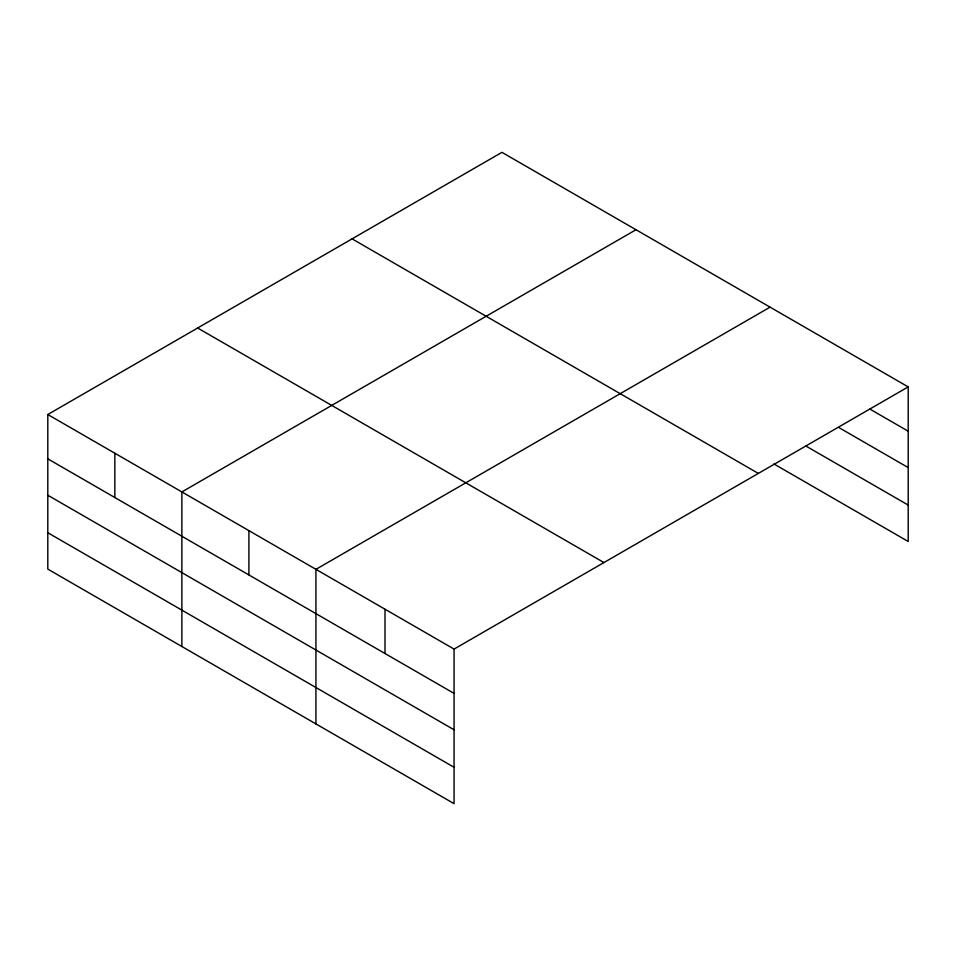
<?xml version="1.0" encoding="UTF-8"?>
<svg xmlns="http://www.w3.org/2000/svg" width="956" height="956" viewBox="0 0 956 956"><rect width="100%" height="100%" fill="white"/><g stroke="black" fill="none" stroke-linecap="round" stroke-linejoin="round"><path stroke-width="1.43" d="M908.2 386.893L501.936 152.339L47.8 414.522L47.8 569.107L454.064 803.661L454.064 649.088L908.2 386.893L908.2 541.478L773.906 463.935M636.003 229.739L181.867 491.934L181.867 646.507M770.07 307.151L315.934 569.334L315.934 723.919M869.829 409.049L908.2 431.204M839.129 427.714L908.2 467.592M805.884 446.01L908.2 505.079M352.071 238.857L758.335 473.411M197.665 328.004L603.929 562.558M47.8 414.522L454.064 649.088M47.8 458.832L454.064 693.387M47.8 495.22L454.064 729.775M47.8 532.719L454.064 767.274M385.005 609.211L385.005 653.51M248.907 530.628L248.907 574.938M114.84 453.228L114.84 497.538"/></g></svg>
